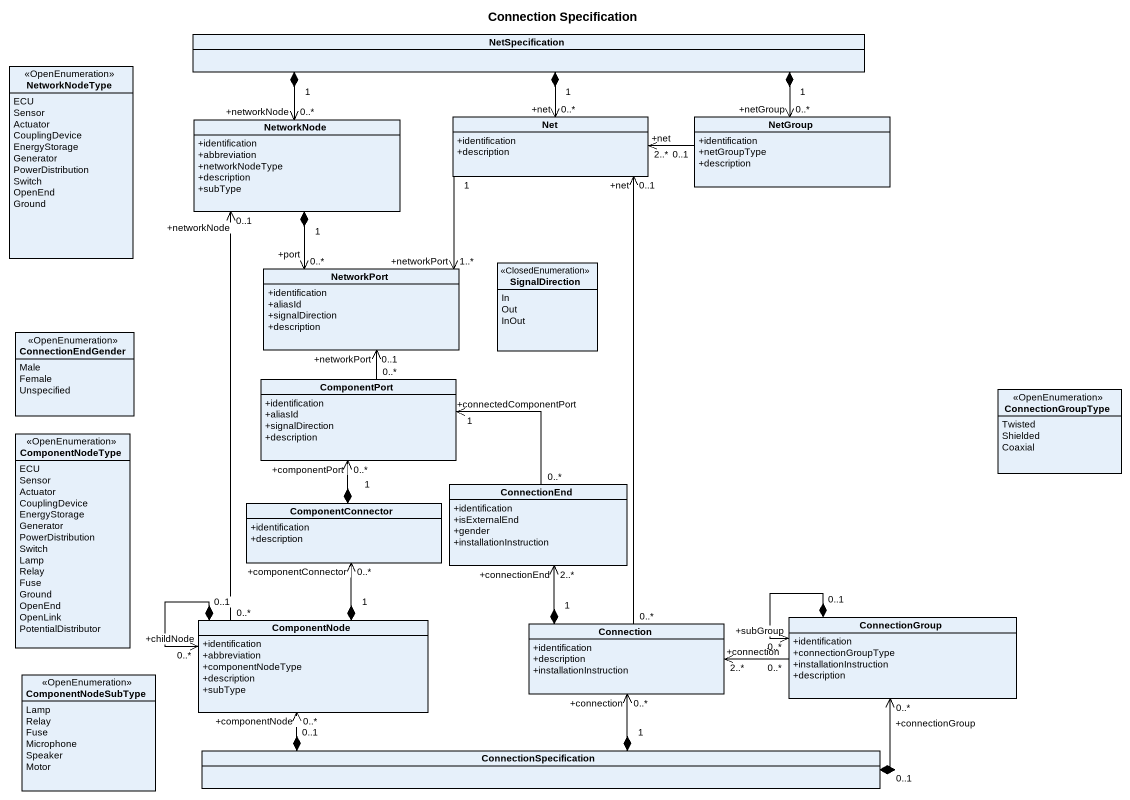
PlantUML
@startuml
title Connection Specification
hide circle
hide empty members
skinparam classAttributeIconSize 0
class NetSpecification
enum NetworkNodeType <<OpenEnumeration>> {
  ECU
  Sensor
  Actuator
  CouplingDevice
  EnergyStorage
  Generator
  PowerDistribution
  Switch
  OpenEnd
  Ground
}
class NetworkNode {
  +identification
  +abbreviation
  +networkNodeType
  +description
  +subType
}
class Net {
  +identification
  +description
}
class NetGroup {
  +identification
  +netGroupType
  +description
}
class NetworkPort {
  +identification
  +aliasId
  +signalDirection
  +description
}
enum SignalDirection <<ClosedEnumeration>> {
  In
  Out
  InOut
}
enum ConnectionEndGender <<OpenEnumeration>> {
  Male
  Female
  Unspecified
}
class ComponentPort {
  +identification
  +aliasId
  +signalDirection
  +description
}
enum ConnectionGroupType <<OpenEnumeration>> {
  Twisted
  Shielded
  Coaxial
}
enum ComponentNodeType <<OpenEnumeration>> {
  ECU
  Sensor
  Actuator
  CouplingDevice
  EnergyStorage
  Generator
  PowerDistribution
  Switch
  Lamp
  Relay
  Fuse
  Ground
  OpenEnd
  OpenLink
  PotentialDistributor
}
class ConnectionEnd {
  +identification
  +isExternalEnd
  +gender
  +installationInstruction
}
class ComponentConnector {
  +identification
  +description
}
class ComponentNode {
  +identification
  +abbreviation
  +componentNodeType
  +description
  +subType
}
class Connection {
  +identification
  +description
  +installationInstruction
}
class ConnectionGroup {
  +identification
  +connectionGroupType
  +installationInstruction
  +description
}
enum ComponentNodeSubType <<OpenEnumeration>> {
  Lamp
  Relay
  Fuse
  Microphone
  Speaker
  Motor
}
class ConnectionSpecification
NetSpecification "1" *-left-> "+networkNode\n0..*" NetworkNode
NetSpecification "1" *--> "+net\n0..*" Net
NetSpecification "1" *-right-> "+netGroup\n0..*" NetGroup
NetworkNode "1" *--> "+port\n0..*" NetworkPort
Net "1" --> "+networkPort\n1..*" NetworkPort
NetGroup "0..1" -left-> "+net\n2..*" Net
ComponentPort "0..*" -up-> "+networkPort\n0..1" NetworkPort
ConnectionEnd "0..*" -left-> "+connectedComponentPort\n1" ComponentPort
ComponentConnector "1" *-up-> "+componentPort\n0..*" ComponentPort
ComponentNode "0..*" -up-> "+networkNode\n0..1" NetworkNode
ComponentNode "1" *-up-> "0..*\n+componentConnector" ComponentConnector
ComponentNode "0..1" *--> "+childNode\n0..*" ComponentNode
Connection "0..*" -up-> "+net\n0..1" Net
Connection "1" *-up-> "+connectionEnd\n2..*" ConnectionEnd
ConnectionGroup "0..*" -left-> "+connection\n2..*" Connection
ConnectionGroup "0..1" *--> "+subGroup\n0..*" ConnectionGroup
ConnectionSpecification "0..1" *-left-> "+componentNode\n0..*" ComponentNode
ConnectionSpecification "1" *-up-> "+connection\n0..*" Connection
ConnectionSpecification "0..1" *-right-> "+connectionGroup\n0..*" ConnectionGroup
@enduml
